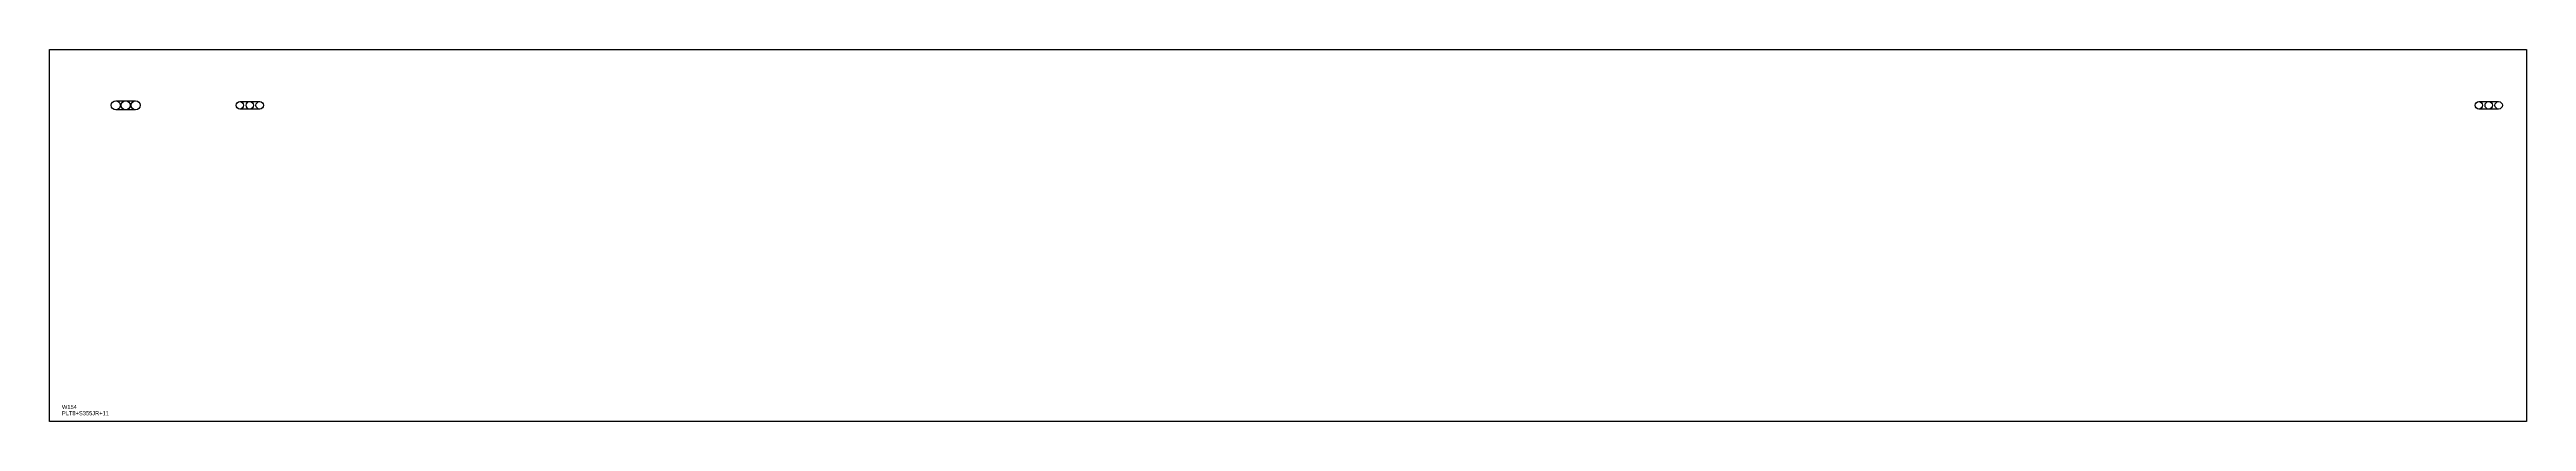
# Model space of a CAD drawing. Extents: x 0 to 5990, y 0 to 900.
import ezdxf

# ---------------------------------------------------------------- set-up
doc = ezdxf.new("R2010")
doc.units = 0
for name, color, linetype in [('18', 7, 'CONTINUOUS'), ('22', 7, 'CONTINUOUS'), ('CUT', 7, 'CONTINUOUS'), ('LAYOUT', 4, 'CONTINUOUS'), ('SCRIBE', 3, 'CONTINUOUS'), ('TEXT', 7, 'CONTINUOUS')]:
    doc.layers.add(name, color=color, linetype=linetype)

msp = doc.modelspace()

# ---------------------------------------------------------------- linework, layer by layer
at = {"layer": '18', "color": 7, "linetype": 'CONTINUOUS'}
for centre, radius in [((460.25, 765.01), 9), ((484.25, 765.01), 9), ((508.25, 765.01), 9), ((5874.75, 765.01), 9), ((5898.75, 765.01), 9), ((5922.75, 765.01), 9), ((0, 0), 0), ((0, 0), 0)]:
    msp.add_circle(centre, radius, dxfattribs=at)
at = {"layer": '22', "color": 7, "linetype": 'CONTINUOUS'}
for centre, radius in [((160.25, 765.01), 11), ((184.25, 765.01), 11), ((208.25, 765.01), 11), ((0, 0), 0)]:
    msp.add_circle(centre, radius, dxfattribs=at)
at = {"layer": 'CUT', "color": 7, "linetype": 'CONTINUOUS'}
msp.add_lwpolyline([(0, 0), (0, 900), (5990, 900), (5990, 0)], close=True, dxfattribs=at)
at = {"layer": 'LAYOUT', "color": 4, "linetype": 'CONTINUOUS'}
for points in [[(160.25, 754.01, -1), (160.25, 776.01), (208.25, 776.01, -1), (208.25, 754.01)], [(460.25, 756.01, -1), (460.25, 774.01), (508.25, 774.01, -1), (508.25, 756.01)], [(5874.75, 756.01, -1), (5874.75, 774.01), (5922.75, 774.01, -1), (5922.75, 756.01)]]:
    msp.add_lwpolyline(points, format="xyb", close=True, dxfattribs=at)

# ---------------------------------------------------------------- texts
at = {"layer": 'SCRIBE', "color": 3}
msp.add_text('W154', height=10, dxfattribs=at).set_placement((30, 30))
at = {"layer": 'TEXT', "color": 7}
msp.add_text('PLT8+S355JR+11', height=10, dxfattribs=at).set_placement((30, 15))

doc.saveas('drawing.dxf')
